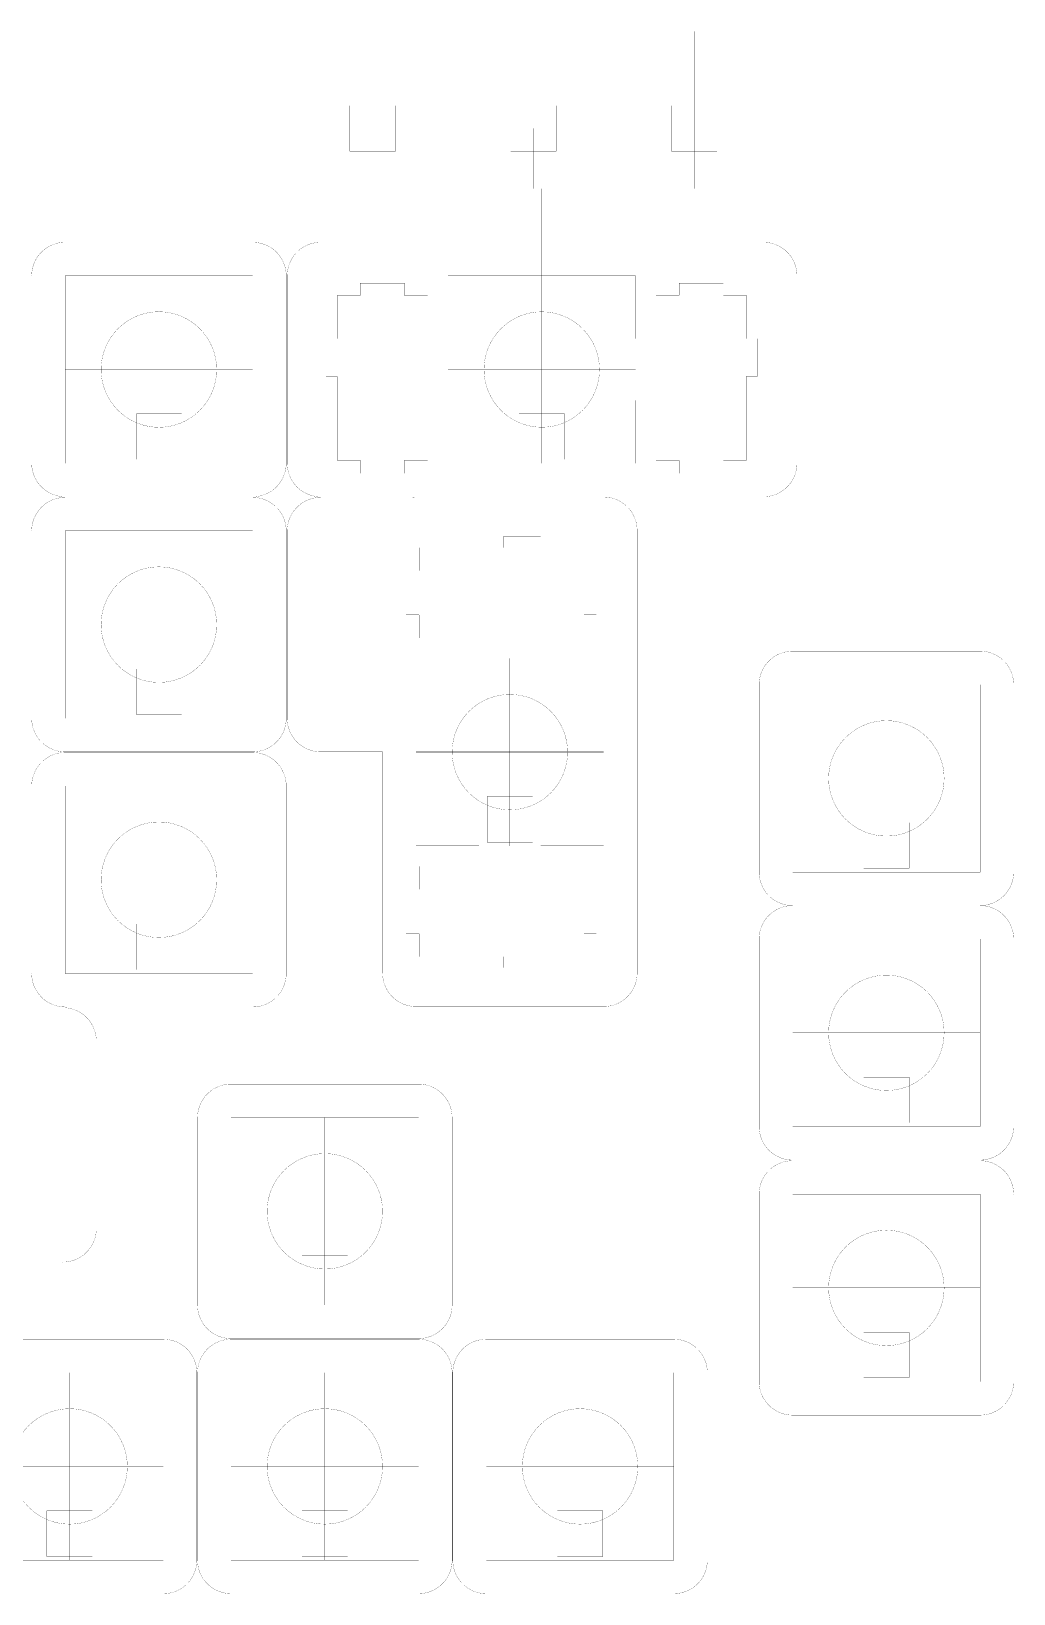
# Model space of a CAD drawing. Header units: inches. Extents: x -214 to 438, y -213 to 250.
# Drawn here: x 184.4 to 257.7, y 130.5 to 247.2 of the extents above; entities that cross this region are included whole.
import ezdxf

# ---------------------------------------------------------------- set-up
doc = ezdxf.new("R2010")
doc.units = ezdxf.units.IN
doc.layers.add('Drawing', color=216, linetype='Continuous')

msp = doc.modelspace()

# ---------------------------------------------------------------- linework, layer by layer
at = {"layer": 'Drawing', "const_width": 0.0127}
for points in [[(209.89, 235.42), (209.89, 247.17)], [(233.89, 235.42), (233.89, 247.17)], [(208.19, 238.22), (208.19, 241.62)], [(208.19, 241.62), (211.59, 241.62)], [(208.19, 238.22), (208.19, 241.62)], [(208.19, 241.62), (211.59, 241.62)], [(211.59, 238.22), (211.59, 241.62)], [(211.59, 238.22), (211.59, 241.62)], [(220.19, 238.22), (220.19, 241.62)], [(220.19, 241.62), (223.59, 241.62)], [(220.19, 238.22), (220.19, 241.62)], [(220.19, 241.62), (223.59, 241.62)], [(223.59, 238.22), (223.59, 241.62)], [(223.59, 238.22), (223.59, 241.62)], [(232.19, 238.22), (232.19, 241.62)], [(232.19, 241.62), (235.59, 241.62)], [(232.19, 238.22), (232.19, 241.62)], [(232.19, 241.62), (235.59, 241.62)], [(235.59, 238.22), (235.59, 241.62)], [(235.59, 238.22), (235.59, 241.62)], [(221.89, 235.42), (221.89, 239.92)], [(221.89, 235.42), (221.89, 239.92)], [(208.19, 238.22), (211.59, 238.22)], [(208.19, 238.22), (211.59, 238.22)], [(220.19, 238.22), (223.59, 238.22)], [(220.19, 238.22), (223.59, 238.22)], [(232.19, 238.22), (235.59, 238.22)], [(232.19, 238.22), (235.59, 238.22)], [(209.89, 235.42), (221.89, 235.42)], [(221.89, 235.42), (233.89, 235.42)], [(222.51, 221.92), (222.51, 235.42)], [(186.94, 231.42), (200.94, 231.42)], [(206.01, 231.42), (239.06, 231.42)], [(184.44, 214.92), (184.44, 228.92)], [(186.94, 214.92), (186.94, 228.92)], [(186.94, 228.92), (200.94, 228.92)], [(193.94, 214.92), (193.94, 228.92)], [(200.94, 214.92), (200.94, 228.92)], [(203.44, 214.92), (203.44, 228.92)], [(203.51, 214.92), (203.51, 228.92)], [(215.51, 228.92), (229.51, 228.92)], [(215.51, 224.22), (215.51, 228.92)], [(222.51, 214.92), (222.51, 228.92)], [(229.51, 224.22), (229.51, 228.92)], [(241.56, 214.92), (241.56, 228.92)], [(208.96, 228.37), (212.26, 228.37)], [(208.96, 227.45), (208.96, 228.37)], [(212.26, 227.45), (212.26, 228.37)], [(232.76, 227.45), (232.76, 228.37)], [(232.76, 228.37), (236.06, 228.37)], [(236.06, 227.45), (236.06, 228.37)], [(207.24, 224.22), (207.24, 227.45)], [(207.24, 227.45), (208.96, 227.45)], [(212.26, 227.45), (213.99, 227.45)], [(213.99, 224.22), (213.99, 227.45)], [(231.04, 224.22), (231.04, 227.45)], [(231.04, 227.45), (232.76, 227.45)], [(236.06, 227.45), (237.79, 227.45)], [(237.79, 224.22), (237.79, 227.45)], [(206.41, 221.42), (206.41, 224.22)], [(206.41, 224.22), (207.24, 224.22)], [(213.99, 224.22), (215.51, 224.22)], [(229.51, 224.22), (231.04, 224.22)], [(237.79, 224.22), (238.61, 224.22)], [(238.61, 221.42), (238.61, 224.22)], [(186.94, 221.92), (200.94, 221.92)], [(215.51, 221.92), (229.51, 221.92)], [(206.41, 221.42), (207.24, 221.42)], [(207.24, 215.15), (207.24, 221.42)], [(237.79, 215.15), (237.79, 221.42)], [(237.79, 221.42), (238.61, 221.42)], [(213.99, 215.15), (213.99, 219.62)], [(213.99, 219.62), (215.51, 219.62)], [(215.51, 214.92), (215.51, 219.62)], [(229.51, 214.92), (229.51, 219.62)], [(229.51, 219.62), (231.04, 219.62)], [(231.04, 215.15), (231.04, 219.62)], [(192.24, 215.21), (192.24, 218.61)], [(192.24, 218.61), (195.64, 218.61)], [(192.24, 218.61), (195.64, 218.61)], [(192.24, 215.21), (192.24, 218.61)], [(195.64, 215.21), (195.64, 218.61)], [(195.64, 215.21), (195.64, 218.61)], [(220.81, 215.21), (220.81, 218.61)], [(220.81, 218.61), (224.21, 218.61)], [(220.81, 218.61), (224.21, 218.61)], [(220.81, 215.21), (220.81, 218.61)], [(224.21, 215.21), (224.21, 218.61)], [(224.21, 215.21), (224.21, 218.61)], [(186.94, 214.92), (200.94, 214.92)], [(192.24, 215.21), (195.64, 215.21)], [(192.24, 215.21), (195.64, 215.21)], [(207.24, 215.15), (208.96, 215.15)], [(208.96, 214.17), (208.96, 215.15)], [(212.26, 215.15), (213.99, 215.15)], [(212.26, 214.17), (212.26, 215.15)], [(215.51, 214.92), (229.51, 214.92)], [(220.81, 215.21), (224.21, 215.21)], [(220.81, 215.21), (224.21, 215.21)], [(231.04, 215.15), (232.76, 215.15)], [(232.76, 214.17), (232.76, 215.15)], [(236.06, 215.15), (237.79, 215.15)], [(236.06, 214.17), (236.06, 215.15)], [(208.96, 214.17), (212.26, 214.17)], [(232.76, 214.17), (236.06, 214.17)], [(186.94, 212.42), (200.94, 212.42)], [(186.94, 212.37), (200.94, 212.37)], [(206.01, 212.42), (225.71, 212.42)], [(206.01, 212.37), (227.48, 212.37)], [(213.13, 212.4), (227.13, 212.4)], [(225.71, 212.42), (239.06, 212.42)], [(184.44, 195.87), (184.44, 209.87)], [(186.94, 209.87), (200.94, 209.87)], [(186.94, 195.87), (186.94, 209.87)], [(193.94, 195.87), (193.94, 209.87)], [(200.94, 195.87), (200.94, 209.87)], [(203.44, 195.87), (203.44, 209.87)], [(203.51, 195.87), (203.51, 209.87)], [(219.63, 209.45), (222.43, 209.45)], [(219.63, 208.62), (219.63, 209.45)], [(222.43, 208.62), (222.43, 209.45)], [(229.63, 196.55), (229.63, 209.9)], [(213.36, 206.9), (213.36, 208.62)], [(213.36, 208.62), (219.63, 208.62)], [(222.43, 208.62), (225.66, 208.62)], [(225.66, 206.9), (225.66, 208.62)], [(212.38, 203.6), (212.38, 206.9)], [(212.38, 206.9), (213.36, 206.9)], [(225.66, 206.9), (226.58, 206.9)], [(226.58, 203.6), (226.58, 206.9)], [(212.38, 203.6), (213.36, 203.6)], [(213.36, 201.87), (213.36, 203.6)], [(225.66, 203.6), (226.58, 203.6)], [(225.66, 201.87), (225.66, 203.6)], [(186.94, 202.87), (200.94, 202.87)], [(213.36, 201.87), (217.83, 201.87)], [(217.83, 200.35), (217.83, 201.87)], [(222.43, 201.87), (225.66, 201.87)], [(222.43, 200.35), (222.43, 201.87)], [(241.23, 200.89), (255.23, 200.89)], [(192.24, 196.16), (192.24, 199.56)], [(192.24, 199.56), (195.64, 199.56)], [(192.24, 196.16), (192.24, 199.56)], [(192.24, 199.56), (195.64, 199.56)], [(195.64, 196.16), (195.64, 199.56)], [(195.64, 196.16), (195.64, 199.56)], [(213.13, 200.35), (217.83, 200.35)], [(213.13, 186.35), (213.13, 200.35)], [(220.13, 186.35), (220.13, 200.35)], [(222.43, 200.35), (227.13, 200.35)], [(227.13, 186.35), (227.13, 200.35)], [(238.73, 184.39), (238.73, 198.39)], [(241.23, 198.39), (255.23, 198.39)], [(241.23, 184.39), (241.23, 198.39)], [(248.23, 184.39), (248.23, 198.39)], [(255.23, 184.39), (255.23, 198.39)], [(257.73, 184.39), (257.73, 198.39)], [(192.24, 196.16), (195.64, 196.16)], [(192.24, 196.16), (195.64, 196.16)], [(229.63, 176.85), (229.63, 196.55)], [(186.94, 195.87), (200.94, 195.87)], [(186.94, 193.37), (200.94, 193.37)], [(186.94, 193.32), (200.94, 193.32)], [(206.01, 193.37), (210.63, 193.37)], [(210.63, 176.85), (210.63, 193.37)], [(213.13, 193.37), (225.71, 193.37)], [(213.13, 193.35), (227.13, 193.35)], [(225.71, 193.37), (227.13, 193.37)], [(241.23, 191.39), (255.23, 191.39)], [(184.44, 176.82), (184.44, 190.82)], [(186.94, 176.82), (186.94, 190.82)], [(186.94, 190.82), (200.94, 190.82)], [(193.94, 176.82), (193.94, 190.82)], [(200.94, 176.82), (200.94, 190.82)], [(203.44, 176.82), (203.44, 190.82)], [(218.43, 186.63), (218.43, 190.03)], [(218.43, 190.03), (221.83, 190.03)], [(218.43, 186.63), (218.43, 190.03)], [(218.43, 190.03), (221.83, 190.03)], [(221.83, 186.63), (221.83, 190.03)], [(221.83, 186.63), (221.83, 190.03)], [(246.53, 184.68), (246.53, 188.08)], [(246.53, 188.08), (249.93, 188.08)], [(246.53, 184.68), (246.53, 188.08)], [(246.53, 188.08), (249.93, 188.08)], [(249.93, 184.68), (249.93, 188.08)], [(249.93, 184.68), (249.93, 188.08)], [(213.13, 186.35), (217.83, 186.35)], [(217.83, 184.82), (217.83, 186.35)], [(218.43, 186.63), (221.83, 186.63)], [(218.43, 186.63), (221.83, 186.63)], [(222.43, 186.35), (227.13, 186.35)], [(222.43, 184.82), (222.43, 186.35)], [(213.36, 184.82), (217.83, 184.82)], [(213.36, 183.1), (213.36, 184.82)], [(222.43, 184.82), (225.66, 184.82)], [(225.66, 183.1), (225.66, 184.82)], [(241.23, 184.39), (255.23, 184.39)], [(246.53, 184.68), (249.93, 184.68)], [(246.53, 184.68), (249.93, 184.68)], [(186.94, 183.82), (200.94, 183.82)], [(212.38, 179.8), (212.38, 183.1)], [(212.38, 183.1), (213.36, 183.1)], [(225.66, 183.1), (226.58, 183.1)], [(226.58, 179.8), (226.58, 183.1)], [(241.23, 181.89), (255.23, 181.89)], [(241.23, 181.89), (255.23, 181.89)], [(192.24, 177.11), (192.24, 180.51)], [(192.24, 180.51), (195.64, 180.51)], [(192.24, 180.51), (195.64, 180.51)], [(192.24, 177.11), (192.24, 180.51)], [(195.64, 177.11), (195.64, 180.51)], [(195.64, 177.11), (195.64, 180.51)], [(212.38, 179.8), (213.36, 179.8)], [(213.36, 178.07), (213.36, 179.8)], [(225.66, 178.07), (225.66, 179.8)], [(225.66, 179.8), (226.58, 179.8)], [(238.73, 165.39), (238.73, 179.39)], [(241.23, 179.39), (255.23, 179.39)], [(241.23, 165.39), (241.23, 179.39)], [(248.23, 165.39), (248.23, 179.39)], [(255.23, 165.39), (255.23, 179.39)], [(257.73, 165.39), (257.73, 179.39)], [(213.36, 178.07), (219.63, 178.07)], [(219.63, 177.25), (219.63, 178.07)], [(222.43, 178.07), (225.66, 178.07)], [(222.43, 177.25), (222.43, 178.07)], [(186.94, 176.82), (200.94, 176.82)], [(192.24, 177.11), (195.64, 177.11)], [(192.24, 177.11), (195.64, 177.11)], [(219.63, 177.25), (222.43, 177.25)], [(172.77, 174.27), (186.77, 174.27)], [(186.94, 174.32), (200.94, 174.32)], [(213.13, 174.35), (227.13, 174.35)], [(189.27, 157.77), (189.27, 171.77)], [(241.23, 172.39), (255.23, 172.39)], [(199.32, 168.56), (213.32, 168.56)], [(246.53, 165.68), (246.53, 169.08)], [(246.53, 169.08), (249.93, 169.08)], [(246.53, 169.08), (249.93, 169.08)], [(246.53, 165.68), (246.53, 169.08)], [(249.93, 165.68), (249.93, 169.08)], [(249.93, 165.68), (249.93, 169.08)], [(196.82, 152.06), (196.82, 166.06)], [(199.32, 152.06), (199.32, 166.06)], [(199.32, 166.06), (213.32, 166.06)], [(206.32, 152.06), (206.32, 166.06)], [(213.32, 152.06), (213.32, 166.06)], [(215.82, 152.06), (215.82, 166.06)], [(246.53, 165.68), (249.93, 165.68)], [(246.53, 165.68), (249.93, 165.68)], [(241.23, 165.39), (255.23, 165.39)], [(241.23, 162.89), (255.23, 162.89)], [(241.23, 162.84), (255.23, 162.84)], [(238.73, 146.34), (238.73, 160.34)], [(241.23, 160.34), (255.23, 160.34)], [(241.23, 146.34), (241.23, 160.34)], [(248.23, 146.34), (248.23, 160.34)], [(255.23, 146.34), (255.23, 160.34)], [(257.73, 146.34), (257.73, 160.34)], [(199.32, 159.06), (213.32, 159.06)], [(172.77, 155.27), (186.77, 155.27)], [(204.62, 152.34), (204.62, 155.74)], [(204.62, 155.74), (208.02, 155.74)], [(204.62, 152.34), (204.62, 155.74)], [(204.62, 155.74), (208.02, 155.74)], [(208.02, 152.34), (208.02, 155.74)], [(208.02, 152.34), (208.02, 155.74)], [(241.23, 153.34), (255.23, 153.34)], [(199.32, 152.06), (213.32, 152.06)], [(204.62, 152.34), (208.02, 152.34)], [(204.62, 152.34), (208.02, 152.34)], [(180.27, 149.51), (194.27, 149.51)], [(199.32, 149.56), (213.32, 149.56)], [(199.32, 149.51), (213.32, 149.51)], [(218.37, 149.51), (232.37, 149.51)], [(246.53, 146.63), (246.53, 150.03)], [(246.53, 150.03), (249.93, 150.03)], [(246.53, 146.63), (246.53, 150.03)], [(246.53, 150.03), (249.93, 150.03)], [(249.93, 146.63), (249.93, 150.03)], [(249.93, 146.63), (249.93, 150.03)], [(180.27, 147.01), (194.27, 147.01)], [(187.27, 133.01), (187.27, 147.01)], [(194.27, 133.01), (194.27, 147.01)], [(196.77, 133.01), (196.77, 147.01)], [(196.82, 133.01), (196.82, 147.01)], [(199.32, 147.01), (213.32, 147.01)], [(199.32, 133.01), (199.32, 147.01)], [(206.32, 133.01), (206.32, 147.01)], [(213.32, 133.01), (213.32, 147.01)], [(215.82, 133.01), (215.82, 147.01)], [(215.87, 133.01), (215.87, 147.01)], [(218.37, 147.01), (232.37, 147.01)], [(218.37, 133.01), (218.37, 147.01)], [(225.37, 133.01), (225.37, 147.01)], [(232.37, 133.01), (232.37, 147.01)], [(234.87, 133.01), (234.87, 147.01)], [(241.23, 146.34), (255.23, 146.34)], [(246.53, 146.63), (249.93, 146.63)], [(246.53, 146.63), (249.93, 146.63)], [(241.23, 143.84), (255.23, 143.84)], [(180.27, 140.01), (194.27, 140.01)], [(199.32, 140.01), (213.32, 140.01)], [(218.37, 140.01), (232.37, 140.01)], [(185.57, 133.29), (185.57, 136.69)], [(185.57, 136.69), (188.97, 136.69)], [(185.57, 136.69), (188.97, 136.69)], [(185.57, 133.29), (185.57, 136.69)], [(188.97, 133.29), (188.97, 136.69)], [(188.97, 133.29), (188.97, 136.69)], [(204.62, 133.29), (204.62, 136.69)], [(204.62, 136.69), (208.02, 136.69)], [(204.62, 136.69), (208.02, 136.69)], [(204.62, 133.29), (204.62, 136.69)], [(208.02, 133.29), (208.02, 136.69)], [(208.02, 133.29), (208.02, 136.69)], [(223.67, 133.29), (223.67, 136.69)], [(223.67, 136.69), (227.07, 136.69)], [(223.67, 136.69), (227.07, 136.69)], [(223.67, 133.29), (223.67, 136.69)], [(227.07, 133.29), (227.07, 136.69)], [(227.07, 133.29), (227.07, 136.69)], [(180.27, 133.01), (194.27, 133.01)], [(185.57, 133.29), (188.97, 133.29)], [(185.57, 133.29), (188.97, 133.29)], [(199.32, 133.01), (213.32, 133.01)], [(204.62, 133.29), (208.02, 133.29)], [(204.62, 133.29), (208.02, 133.29)], [(218.37, 133.01), (232.37, 133.01)], [(223.67, 133.29), (227.07, 133.29)], [(223.67, 133.29), (227.07, 133.29)], [(180.27, 130.51), (194.27, 130.51)], [(199.32, 130.51), (213.32, 130.51)], [(218.37, 130.51), (232.37, 130.51)]]:
    msp.add_lwpolyline(points, dxfattribs=at)
for points in [[(184.44, 228.92, -0.414214), (186.94, 231.42)], [(200.94, 231.42, -0.414214), (203.44, 228.92)], [(203.51, 228.92, -0.414225), (206.01, 231.42)], [(239.06, 231.42, -0.414225), (241.56, 228.92)], [(186.94, 212.42, -0.414214), (184.44, 214.92)], [(203.44, 214.92, -0.414214), (200.94, 212.42)], [(206.01, 212.42, -0.414214), (203.51, 214.92)], [(241.56, 214.92, -0.414225), (239.06, 212.42)], [(184.44, 209.87, -0.414214), (186.94, 212.37)], [(200.94, 212.37, -0.414214), (203.44, 209.87)], [(203.51, 209.87, -0.414214), (206.01, 212.37)], [(212.78, 212.37, -0.035499), (213.13, 212.4)], [(227.13, 212.4, -0.414214), (229.63, 209.9)], [(238.73, 198.39, -0.414214), (241.23, 200.89)], [(255.23, 200.89, -0.414214), (257.73, 198.39)], [(186.94, 193.37, -0.414214), (184.44, 195.87)], [(203.44, 195.87, -0.414214), (200.94, 193.37)], [(206.01, 193.37, -0.414214), (203.51, 195.87)], [(184.44, 190.82, -0.414214), (186.94, 193.32)], [(200.94, 193.32, -0.414214), (203.44, 190.82)], [(241.23, 181.89, -0.414214), (238.73, 184.39)], [(257.73, 184.39, -0.414214), (255.23, 181.89)], [(238.73, 179.39, -0.414214), (241.23, 181.89)], [(255.23, 181.89, -0.414214), (257.73, 179.39)], [(186.94, 174.32, -0.414214), (184.44, 176.82)], [(203.44, 176.82, -0.414214), (200.94, 174.32)], [(213.13, 174.35, -0.414214), (210.63, 176.85)], [(229.63, 176.85, -0.414214), (227.13, 174.35)], [(186.77, 174.27, -0.414214), (189.27, 171.77)], [(196.82, 166.06, -0.414214), (199.32, 168.56)], [(213.32, 168.56, -0.414214), (215.82, 166.06)], [(241.23, 162.89, -0.414214), (238.73, 165.39)], [(257.73, 165.39, -0.414214), (255.23, 162.89)], [(238.73, 160.34, -0.414214), (241.23, 162.84)], [(255.23, 162.84, -0.414214), (257.73, 160.34)], [(189.27, 157.77, -0.414214), (186.77, 155.27)], [(199.32, 149.56, -0.414214), (196.82, 152.06)], [(215.82, 152.06, -0.414214), (213.32, 149.56)], [(194.27, 149.51, -0.414214), (196.77, 147.01)], [(196.82, 147.01, -0.414214), (199.32, 149.51)], [(213.32, 149.51, -0.414214), (215.82, 147.01)], [(215.87, 147.01, -0.414214), (218.37, 149.51)], [(232.37, 149.51, -0.414214), (234.87, 147.01)], [(241.23, 143.84, -0.414214), (238.73, 146.34)], [(257.73, 146.34, -0.414214), (255.23, 143.84)], [(196.77, 133.01, -0.414214), (194.27, 130.51)], [(199.32, 130.51, -0.414214), (196.82, 133.01)], [(215.82, 133.01, -0.414214), (213.32, 130.51)], [(218.37, 130.51, -0.414214), (215.87, 133.01)], [(234.87, 133.01, -0.414214), (232.37, 130.51)]]:
    msp.add_lwpolyline(points, format="xyb", dxfattribs=at)
at = {"layer": 'Drawing'}
for points, const_width in [([(186.93, 231.42, 1), (186.94, 231.42, 1)], 0.00635), ([(200.93, 231.42, 1), (200.94, 231.42, 1)], 0.00635), ([(206.01, 231.42, 1), (206.01, 231.42, 1)], 0.00635), ([(239.06, 231.42, 1), (239.06, 231.42, 1)], 0.00635), ([(184.43, 228.92, 1), (184.44, 228.92, 1)], 0.00635), ([(203.43, 228.92, 1), (203.44, 228.92, 1)], 0.00635), ([(203.51, 228.92, 1), (203.51, 228.92, 1)], 0.00635), ([(241.56, 228.92, 1), (241.56, 228.92, 1)], 0.00635), ([(198.25, 221.92, 1), (189.62, 221.92, 1)], 0.0127), ([(226.82, 221.92, 1), (218.2, 221.92, 1)], 0.0127), ([(189.62, 221.92, 1), (189.63, 221.92, 1)], 0.00635), ([(198.24, 221.92, 1), (198.25, 221.92, 1)], 0.00635), ([(218.2, 221.92, 1), (218.2, 221.92, 1)], 0.00635), ([(226.82, 221.92, 1), (226.83, 221.92, 1)], 0.00635), ([(184.43, 214.92, 1), (184.44, 214.92, 1)], 0.00635), ([(203.43, 214.92, 1), (203.44, 214.92, 1)], 0.00635), ([(203.51, 214.92, 1), (203.51, 214.92, 1)], 0.00635), ([(241.56, 214.92, 1), (241.56, 214.92, 1)], 0.00635), ([(186.93, 212.42, 1), (186.94, 212.42, 1)], 0.00635), ([(186.93, 212.37, 1), (186.94, 212.37, 1)], 0.00635), ([(200.93, 212.42, 1), (200.94, 212.42, 1)], 0.00635), ([(200.93, 212.37, 1), (200.94, 212.37, 1)], 0.00635), ([(206.01, 212.42, 1), (206.01, 212.42, 1)], 0.00635), ([(206.01, 212.37, 1), (206.01, 212.37, 1)], 0.00635), ([(212.77, 212.37, 1), (212.78, 212.37, 1)], 0.00635), ([(213.13, 212.4, 1), (213.13, 212.4, 1)], 0.00635), ([(227.13, 212.4, 1), (227.13, 212.4, 1)], 0.00635), ([(239.06, 212.42, 1), (239.06, 212.42, 1)], 0.00635), ([(184.43, 209.87, 1), (184.44, 209.87, 1)], 0.00635), ([(203.43, 209.87, 1), (203.44, 209.87, 1)], 0.00635), ([(203.51, 209.87, 1), (203.51, 209.87, 1)], 0.00635), ([(229.63, 209.9, 1), (229.63, 209.9, 1)], 0.00635), ([(198.25, 202.87, 1), (189.62, 202.87, 1)], 0.0127), ([(189.62, 202.87, 1), (189.63, 202.87, 1)], 0.00635), ([(198.24, 202.87, 1), (198.25, 202.87, 1)], 0.00635), ([(241.22, 200.89, 1), (241.23, 200.89, 1)], 0.00635), ([(255.22, 200.89, 1), (255.23, 200.89, 1)], 0.00635), ([(238.72, 198.39, 1), (238.73, 198.39, 1)], 0.00635), ([(257.72, 198.39, 1), (257.73, 198.39, 1)], 0.00635), ([(224.44, 193.35, 1), (215.82, 193.35, 1)], 0.0127), ([(184.43, 195.87, 1), (184.44, 195.87, 1)], 0.00635), ([(203.43, 195.87, 1), (203.44, 195.87, 1)], 0.00635), ([(203.51, 195.87, 1), (203.51, 195.87, 1)], 0.00635), ([(252.54, 191.39, 1), (243.92, 191.39, 1)], 0.0127), ([(186.93, 193.37, 1), (186.94, 193.37, 1)], 0.00635), ([(186.93, 193.32, 1), (186.94, 193.32, 1)], 0.00635), ([(200.93, 193.37, 1), (200.94, 193.37, 1)], 0.00635), ([(200.93, 193.32, 1), (200.94, 193.32, 1)], 0.00635), ([(206.01, 193.37, 1), (206.01, 193.37, 1)], 0.00635), ([(215.82, 193.35, 1), (215.82, 193.35, 1)], 0.00635), ([(224.44, 193.35, 1), (224.44, 193.35, 1)], 0.00635), ([(243.91, 191.39, 1), (243.92, 191.39, 1)], 0.00635), ([(252.54, 191.39, 1), (252.54, 191.39, 1)], 0.00635), ([(184.43, 190.82, 1), (184.44, 190.82, 1)], 0.00635), ([(203.43, 190.82, 1), (203.44, 190.82, 1)], 0.00635), ([(198.25, 183.82, 1), (189.62, 183.82, 1)], 0.0127), ([(238.72, 184.39, 1), (238.73, 184.39, 1)], 0.00635), ([(257.72, 184.39, 1), (257.73, 184.39, 1)], 0.00635), ([(189.62, 183.82, 1), (189.63, 183.82, 1)], 0.00635), ([(198.24, 183.82, 1), (198.25, 183.82, 1)], 0.00635), ([(241.22, 181.89, 1), (241.23, 181.89, 1)], 0.00635), ([(241.22, 181.89, 1), (241.23, 181.89, 1)], 0.00635), ([(255.22, 181.89, 1), (255.23, 181.89, 1)], 0.00635), ([(255.22, 181.89, 1), (255.23, 181.89, 1)], 0.00635), ([(238.72, 179.39, 1), (238.73, 179.39, 1)], 0.00635), ([(257.72, 179.39, 1), (257.73, 179.39, 1)], 0.00635), ([(184.43, 176.82, 1), (184.44, 176.82, 1)], 0.00635), ([(203.43, 176.82, 1), (203.44, 176.82, 1)], 0.00635), ([(210.63, 176.85, 1), (210.63, 176.85, 1)], 0.00635), ([(229.63, 176.85, 1), (229.63, 176.85, 1)], 0.00635), ([(252.54, 172.39, 1), (243.92, 172.39, 1)], 0.0127), ([(186.76, 174.27, 1), (186.77, 174.27, 1)], 0.00635), ([(186.93, 174.32, 1), (186.94, 174.32, 1)], 0.00635), ([(200.93, 174.32, 1), (200.94, 174.32, 1)], 0.00635), ([(213.13, 174.35, 1), (213.13, 174.35, 1)], 0.00635), ([(227.13, 174.35, 1), (227.13, 174.35, 1)], 0.00635), ([(189.26, 171.77, 1), (189.27, 171.77, 1)], 0.00635), ([(243.91, 172.39, 1), (243.92, 172.39, 1)], 0.00635), ([(252.54, 172.39, 1), (252.54, 172.39, 1)], 0.00635), ([(199.31, 168.56, 1), (199.32, 168.56, 1)], 0.00635), ([(213.31, 168.56, 1), (213.32, 168.56, 1)], 0.00635), ([(196.81, 166.06, 1), (196.82, 166.06, 1)], 0.00635), ([(215.81, 166.06, 1), (215.82, 166.06, 1)], 0.00635), ([(238.72, 165.39, 1), (238.73, 165.39, 1)], 0.00635), ([(257.72, 165.39, 1), (257.73, 165.39, 1)], 0.00635), ([(210.63, 159.06, 1), (202.01, 159.06, 1)], 0.0127), ([(241.22, 162.89, 1), (241.23, 162.89, 1)], 0.00635), ([(241.22, 162.84, 1), (241.23, 162.84, 1)], 0.00635), ([(255.22, 162.89, 1), (255.23, 162.89, 1)], 0.00635), ([(255.22, 162.84, 1), (255.23, 162.84, 1)], 0.00635), ([(238.72, 160.34, 1), (238.73, 160.34, 1)], 0.00635), ([(257.72, 160.34, 1), (257.73, 160.34, 1)], 0.00635), ([(202, 159.06, 1), (202.01, 159.06, 1)], 0.00635), ([(210.62, 159.06, 1), (210.63, 159.06, 1)], 0.00635), ([(189.26, 157.77, 1), (189.27, 157.77, 1)], 0.00635), ([(252.54, 153.34, 1), (243.92, 153.34, 1)], 0.0127), ([(186.76, 155.27, 1), (186.77, 155.27, 1)], 0.00635), ([(243.91, 153.34, 1), (243.92, 153.34, 1)], 0.00635), ([(252.54, 153.34, 1), (252.54, 153.34, 1)], 0.00635), ([(196.81, 152.06, 1), (196.82, 152.06, 1)], 0.00635), ([(215.81, 152.06, 1), (215.82, 152.06, 1)], 0.00635), ([(194.26, 149.51, 1), (194.27, 149.51, 1)], 0.00635), ([(199.31, 149.56, 1), (199.32, 149.56, 1)], 0.00635), ([(199.31, 149.51, 1), (199.32, 149.51, 1)], 0.00635), ([(213.31, 149.56, 1), (213.32, 149.56, 1)], 0.00635), ([(213.31, 149.51, 1), (213.32, 149.51, 1)], 0.00635), ([(218.36, 149.51, 1), (218.37, 149.51, 1)], 0.00635), ([(232.36, 149.51, 1), (232.37, 149.51, 1)], 0.00635), ([(196.76, 147.01, 1), (196.77, 147.01, 1)], 0.00635), ([(196.81, 147.01, 1), (196.82, 147.01, 1)], 0.00635), ([(215.81, 147.01, 1), (215.82, 147.01, 1)], 0.00635), ([(215.86, 147.01, 1), (215.87, 147.01, 1)], 0.00635), ([(234.86, 147.01, 1), (234.87, 147.01, 1)], 0.00635), ([(238.72, 146.34, 1), (238.73, 146.34, 1)], 0.00635), ([(257.72, 146.34, 1), (257.73, 146.34, 1)], 0.00635), ([(191.58, 140.01, 1), (182.96, 140.01, 1)], 0.0127), ([(210.63, 140.01, 1), (202.01, 140.01, 1)], 0.0127), ([(229.68, 140.01, 1), (221.06, 140.01, 1)], 0.0127), ([(241.22, 143.84, 1), (241.23, 143.84, 1)], 0.00635), ([(255.22, 143.84, 1), (255.23, 143.84, 1)], 0.00635), ([(191.57, 140.01, 1), (191.58, 140.01, 1)], 0.00635), ([(202, 140.01, 1), (202.01, 140.01, 1)], 0.00635), ([(210.62, 140.01, 1), (210.63, 140.01, 1)], 0.00635), ([(221.05, 140.01, 1), (221.06, 140.01, 1)], 0.00635), ([(229.67, 140.01, 1), (229.68, 140.01, 1)], 0.00635), ([(196.76, 133.01, 1), (196.77, 133.01, 1)], 0.00635), ([(196.81, 133.01, 1), (196.82, 133.01, 1)], 0.00635), ([(215.81, 133.01, 1), (215.82, 133.01, 1)], 0.00635), ([(215.86, 133.01, 1), (215.87, 133.01, 1)], 0.00635), ([(234.86, 133.01, 1), (234.87, 133.01, 1)], 0.00635), ([(194.26, 130.51, 1), (194.27, 130.51, 1)], 0.00635), ([(199.31, 130.51, 1), (199.32, 130.51, 1)], 0.00635), ([(213.31, 130.51, 1), (213.32, 130.51, 1)], 0.00635), ([(218.36, 130.51, 1), (218.37, 130.51, 1)], 0.00635), ([(232.36, 130.51, 1), (232.37, 130.51, 1)], 0.00635)]:
    msp.add_lwpolyline(points, format="xyb", close=True, dxfattribs=dict(at, const_width=const_width))

doc.saveas('drawing.dxf')
